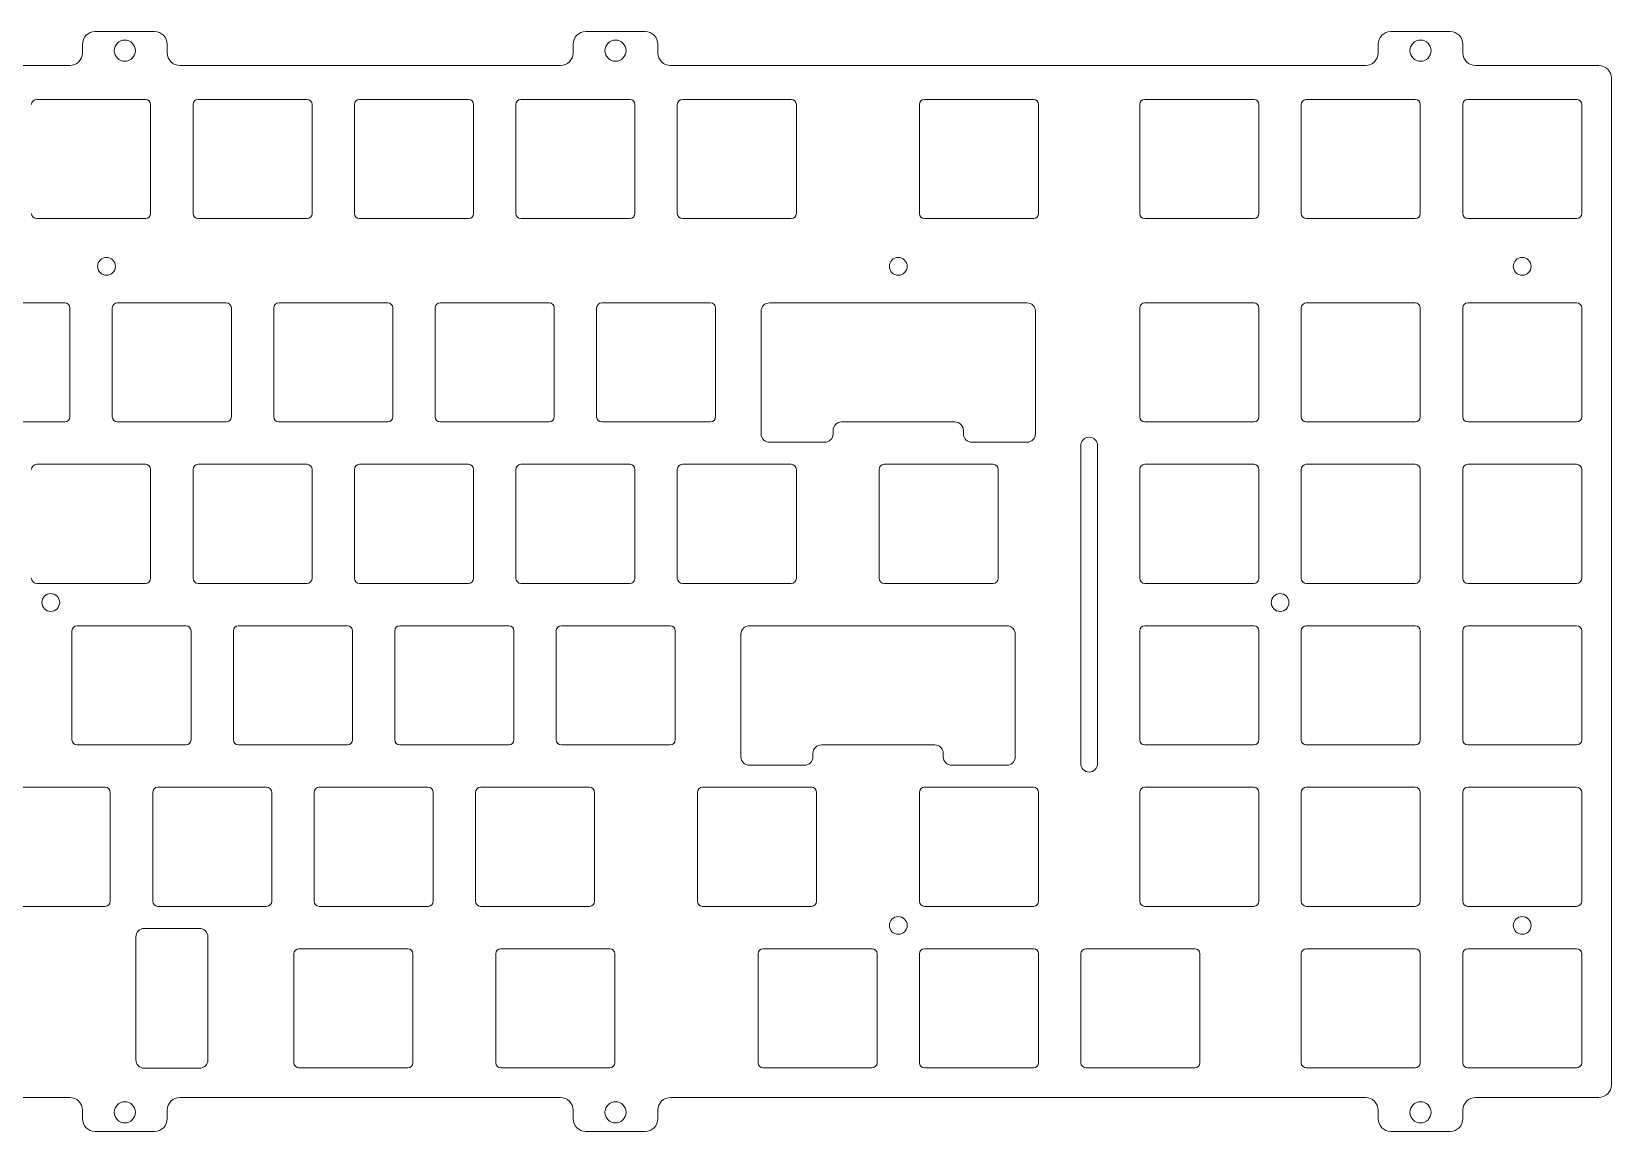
# Model space of a CAD drawing. Header units: millimetres. Extents: x 442 to 793, y 368 to 498.
# Drawn here: x 607 to 793.4, y 368.2 to 498 of the extents above; entities that cross this region are included whole.
import ezdxf

# ---------------------------------------------------------------- set-up
doc = ezdxf.new("R2010")
doc.units = ezdxf.units.MM
doc.layers.add('10', color=7, linetype='Continuous', lineweight=18)

msp = doc.modelspace()

# ---------------------------------------------------------------- linework, layer by layer
at = {"layer": '10', "color": 155, "linetype": 'Continuous', "lineweight": 18}
for p, q in [((614.46207, 497.99446), (621.46207, 497.99446)), ((672.3645, 497.99446), (679.3645, 497.99446)), ((767.3645, 497.99446), (774.3645, 497.99446)), ((612.96207, 495.49445), (612.96207, 496.49445)), ((622.96207, 496.49445), (622.96207, 495.49445)), ((670.86449, 495.49445), (670.86449, 496.49445)), ((680.8645, 496.49445), (680.8645, 495.49445)), ((765.86449, 495.49445), (765.86449, 496.49445)), ((775.8645, 496.49445), (775.8645, 495.49445)), ((611.46483, 493.99445), (565.55965, 493.99445)), ((669.36449, 493.99445), (624.45932, 493.99445)), ((764.36449, 493.99445), (682.3645, 493.99445)), ((791.88862, 493.99445), (777.3645, 493.99445)), ((793.38862, 492.49445), (793.38862, 373.74109)), ((607.55997, 489.99444), (620.40998, 489.99444)), ((621.00998, 489.39445), (621.00998, 476.54444)), ((626.00999, 476.54444), (626.00999, 489.39445)), ((626.60998, 489.99444), (639.45999, 489.99444)), ((640.05999, 489.39445), (640.05999, 476.54444)), ((645.06, 476.54444), (645.06, 489.39445)), ((645.65999, 489.99444), (658.51, 489.99444)), ((659.11, 489.39445), (659.11, 476.54444)), ((664.11001, 476.54444), (664.11001, 489.39445)), ((664.71, 489.99444), (677.56001, 489.99444)), ((678.16001, 489.39445), (678.16001, 476.54444)), ((683.16002, 476.54444), (683.16002, 489.39445)), ((683.76001, 489.99444), (696.61002, 489.99444)), ((697.21002, 489.39445), (697.21002, 476.54444)), ((711.73503, 489.39445), (711.73503, 476.54444)), ((725.18503, 489.99444), (712.33503, 489.99444)), ((725.78503, 476.54444), (725.78503, 489.39445)), ((737.73804, 489.39445), (737.73804, 476.54444)), ((751.18805, 489.99444), (738.33804, 489.99444)), ((751.78804, 476.54444), (751.78804, 489.39445)), ((756.78805, 476.54444), (756.78805, 489.39445)), ((757.38805, 489.99444), (770.23806, 489.99444)), ((770.83805, 489.39445), (770.83805, 476.54444)), ((775.83807, 476.54444), (775.83807, 489.39445)), ((776.43806, 489.99444), (789.28807, 489.99444)), ((789.88806, 489.39445), (789.88806, 476.54444)), ((620.40998, 475.94444), (607.55997, 475.94444)), ((639.45999, 475.94444), (626.60998, 475.94444)), ((658.51, 475.94444), (645.65999, 475.94444)), ((677.56001, 475.94444), (664.71, 475.94444)), ((696.61002, 475.94444), (683.76001, 475.94444)), ((712.33503, 475.94444), (725.18503, 475.94444)), ((738.33804, 475.94444), (751.18805, 475.94444)), ((770.23806, 475.94444), (757.38805, 475.94444)), ((789.28807, 475.94444), (776.43806, 475.94444)), ((598.03497, 465.99283), (610.88497, 465.99283)), ((611.48497, 465.39284), (611.48497, 452.54283)), ((616.48498, 452.54283), (616.48498, 465.39284)), ((617.08498, 465.99283), (629.93498, 465.99283)), ((630.53498, 465.39284), (630.53498, 452.54283)), ((635.53499, 465.39284), (635.53499, 452.54283)), ((648.98499, 465.99283), (636.13499, 465.99283)), ((649.58499, 452.54283), (649.58499, 465.39284)), ((654.585, 452.54283), (654.585, 465.39284)), ((655.185, 465.99283), (668.035, 465.99283)), ((668.635, 465.39284), (668.635, 452.54283)), ((673.63501, 465.39284), (673.63501, 452.54283)), ((687.08501, 465.99283), (674.23501, 465.99283)), ((687.68501, 452.54283), (687.68501, 465.39284)), ((693.04702, 464.99283), (693.04702, 450.53783)), ((724.42301, 465.99283), (694.04702, 465.99283)), ((725.42301, 450.53783), (725.42301, 464.99283)), ((737.73804, 452.54283), (737.73804, 465.39284)), ((738.33804, 465.99283), (751.18805, 465.99283)), ((751.78804, 465.39284), (751.78804, 452.54283)), ((756.78805, 452.54283), (756.78805, 465.39284)), ((757.38805, 465.99283), (770.23806, 465.99283)), ((770.83805, 465.39284), (770.83805, 452.54283)), ((775.83807, 465.39284), (775.83807, 452.54283)), ((789.28807, 465.99283), (776.43806, 465.99283)), ((789.88806, 452.54283), (789.88806, 465.39284)), ((610.88497, 451.94283), (598.03497, 451.94283)), ((629.93498, 451.94283), (617.08498, 451.94283)), ((636.13499, 451.94283), (648.98499, 451.94283)), ((668.035, 451.94283), (655.185, 451.94283)), ((674.23501, 451.94283), (687.08501, 451.94283)), ((702.54702, 451.94283), (715.92301, 451.94283)), ((751.18805, 451.94283), (738.33804, 451.94283)), ((770.23806, 451.94283), (757.38805, 451.94283)), ((776.43806, 451.94283), (789.28807, 451.94283)), ((694.04702, 449.53783), (700.54701, 449.53783)), ((701.54701, 450.53783), (701.54701, 450.94283)), ((716.92301, 450.94283), (716.92301, 450.53783)), ((717.92301, 449.53783), (724.42301, 449.53783)), ((730.76024, 411.64246), (730.76024, 449.14248)), ((732.76024, 449.14248), (732.76024, 411.64246)), ((607.55997, 446.94282), (620.40998, 446.94282)), ((621.00998, 446.34282), (621.00998, 433.49282)), ((626.00999, 433.49282), (626.00999, 446.34282)), ((626.60998, 446.94282), (639.45999, 446.94282)), ((640.05999, 446.34282), (640.05999, 433.49282)), ((645.06, 433.49282), (645.06, 446.34282)), ((645.65999, 446.94282), (658.51, 446.94282)), ((659.11, 446.34282), (659.11, 433.49282)), ((664.11001, 433.49282), (664.11001, 446.34282)), ((664.71, 446.94282), (677.56001, 446.94282)), ((678.16001, 446.34282), (678.16001, 433.49282)), ((683.16002, 433.49282), (683.16002, 446.34282)), ((683.76001, 446.94282), (696.61002, 446.94282)), ((697.21002, 446.34282), (697.21002, 433.49282)), ((706.97303, 433.49282), (706.97303, 446.34282)), ((707.57303, 446.94282), (720.42303, 446.94282)), ((721.02303, 446.34282), (721.02303, 433.49282)), ((737.73804, 433.49282), (737.73804, 446.34282)), ((738.33804, 446.94282), (751.18805, 446.94282)), ((751.78804, 446.34282), (751.78804, 433.49282)), ((756.78805, 433.49282), (756.78805, 446.34282)), ((757.38805, 446.94282), (770.23806, 446.94282)), ((770.83805, 446.34282), (770.83805, 433.49282)), ((775.83807, 433.49282), (775.83807, 446.34282)), ((776.43806, 446.94282), (789.28807, 446.94282)), ((789.88806, 446.34282), (789.88806, 433.49282)), ((620.40998, 432.89282), (607.55997, 432.89282)), ((639.45999, 432.89282), (626.60998, 432.89282)), ((658.51, 432.89282), (645.65999, 432.89282)), ((677.56001, 432.89282), (664.71, 432.89282)), ((696.61002, 432.89282), (683.76001, 432.89282)), ((720.42303, 432.89282), (707.57303, 432.89282)), ((751.18805, 432.89282), (738.33804, 432.89282)), ((770.23806, 432.89282), (757.38805, 432.89282)), ((789.28807, 432.89282), (776.43806, 432.89282)), ((611.72298, 414.44281), (611.72298, 427.29281)), ((612.32298, 427.89281), (625.17298, 427.89281)), ((625.77298, 427.29281), (625.77298, 414.44281)), ((630.77299, 414.44281), (630.77299, 427.29281)), ((631.37299, 427.89281), (644.22299, 427.89281)), ((644.82299, 427.29281), (644.82299, 414.44281)), ((649.823, 414.44281), (649.823, 427.29281)), ((650.423, 427.89281), (663.273, 427.89281)), ((663.873, 427.29281), (663.873, 414.44281)), ((668.87301, 414.44281), (668.87301, 427.29281)), ((669.47301, 427.89281), (682.32301, 427.89281)), ((682.92301, 427.29281), (682.92301, 414.44281)), ((691.66626, 427.89281), (722.04226, 427.89281)), ((737.73804, 414.44281), (737.73804, 427.29281)), ((738.33804, 427.89281), (751.18805, 427.89281)), ((751.78804, 427.29281), (751.78804, 414.44281)), ((756.78805, 427.29281), (756.78805, 414.44281)), ((770.23806, 427.89281), (757.38805, 427.89281)), ((770.83805, 414.44281), (770.83805, 427.29281)), ((775.83807, 427.29281), (775.83807, 414.44281)), ((789.28807, 427.89281), (776.43806, 427.89281)), ((789.88806, 414.44281), (789.88806, 427.29281)), ((690.66626, 412.43781), (690.66626, 426.89281)), ((723.04226, 426.89281), (723.04226, 412.43781)), ((625.17298, 413.84281), (612.32298, 413.84281)), ((644.22299, 413.84281), (631.37299, 413.84281)), ((663.273, 413.84281), (650.423, 413.84281)), ((682.32301, 413.84281), (669.47301, 413.84281)), ((699.16626, 412.84281), (699.16626, 412.43781)), ((713.54226, 413.84281), (700.16626, 413.84281)), ((714.54226, 412.43781), (714.54226, 412.84281)), ((751.18805, 413.84281), (738.33804, 413.84281)), ((757.38805, 413.84281), (770.23806, 413.84281)), ((776.43806, 413.84281), (789.28807, 413.84281)), ((698.16626, 411.43781), (691.66626, 411.43781)), ((722.04226, 411.43781), (715.54226, 411.43781)), ((602.79797, 408.8428), (615.64797, 408.8428)), ((621.84798, 408.8428), (634.69798, 408.8428)), ((640.89799, 408.8428), (653.74799, 408.8428)), ((672.798, 408.8428), (659.948, 408.8428)), ((686.14102, 408.8428), (698.99102, 408.8428)), ((712.33503, 408.8428), (725.18503, 408.8428)), ((738.33804, 408.8428), (751.18805, 408.8428)), ((757.38805, 408.8428), (770.23806, 408.8428)), ((789.28807, 408.8428), (776.43806, 408.8428)), ((616.24797, 408.2428), (616.24797, 395.3928)), ((621.24798, 395.3928), (621.24798, 408.2428)), ((635.29798, 408.2428), (635.29798, 395.3928)), ((640.29799, 395.3928), (640.29799, 408.2428)), ((654.34799, 408.2428), (654.34799, 395.3928)), ((659.348, 408.2428), (659.348, 395.3928)), ((673.398, 395.3928), (673.398, 408.2428)), ((685.54102, 395.3928), (685.54102, 408.2428)), ((699.59102, 408.2428), (699.59102, 395.3928)), ((711.73503, 395.3928), (711.73503, 408.2428)), ((725.78503, 408.2428), (725.78503, 395.3928)), ((737.73804, 395.3928), (737.73804, 408.2428)), ((751.78804, 408.2428), (751.78804, 395.3928)), ((756.78805, 395.3928), (756.78805, 408.2428)), ((770.83805, 408.2428), (770.83805, 395.3928)), ((775.83807, 408.2428), (775.83807, 395.3928)), ((789.88806, 395.3928), (789.88806, 408.2428)), ((615.64797, 394.7928), (602.79797, 394.7928)), ((634.69798, 394.7928), (621.84798, 394.7928)), ((653.74799, 394.7928), (640.89799, 394.7928)), ((659.948, 394.7928), (672.798, 394.7928)), ((698.99102, 394.7928), (686.14102, 394.7928)), ((725.18503, 394.7928), (712.33503, 394.7928)), ((751.18805, 394.7928), (738.33804, 394.7928)), ((770.23806, 394.7928), (757.38805, 394.7928)), ((776.43806, 394.7928), (789.28807, 394.7928)), ((626.76371, 392.1979), (620.26371, 392.1979)), ((619.26371, 391.1979), (619.26371, 376.6979)), ((627.76371, 376.6979), (627.76371, 391.1979)), ((638.51499, 389.79289), (651.36499, 389.79289)), ((662.329, 389.79289), (675.17901, 389.79289)), ((706.13502, 389.79289), (693.28502, 389.79289)), ((725.18503, 389.79289), (712.33503, 389.79289)), ((731.38504, 389.79289), (744.23504, 389.79289)), ((770.23806, 389.79289), (757.38805, 389.79289)), ((776.43806, 389.79289), (789.28807, 389.79289)), ((637.91499, 376.34289), (637.91499, 389.19289)), ((651.96499, 389.19289), (651.96499, 376.34289)), ((661.729, 376.34289), (661.729, 389.19289)), ((675.779, 389.19289), (675.779, 376.34289)), ((692.68502, 389.19289), (692.68502, 376.34289)), ((706.73502, 376.34289), (706.73502, 389.19289)), ((711.73503, 389.19289), (711.73503, 376.34289)), ((725.78503, 376.34289), (725.78503, 389.19289)), ((730.78504, 376.34289), (730.78504, 389.19289)), ((744.83504, 389.19289), (744.83504, 376.34289)), ((756.78805, 389.19289), (756.78805, 376.34289)), ((770.83805, 376.34289), (770.83805, 389.19289)), ((775.83807, 376.34289), (775.83807, 389.19289)), ((789.88806, 389.19289), (789.88806, 376.34289)), ((620.26371, 375.6979), (626.76371, 375.6979)), ((651.36499, 375.74289), (638.51499, 375.74289)), ((675.17901, 375.74289), (662.329, 375.74289)), ((693.28502, 375.74289), (706.13502, 375.74289)), ((712.33503, 375.74289), (725.18503, 375.74289)), ((744.23504, 375.74289), (731.38504, 375.74289)), ((757.38805, 375.74289), (770.23806, 375.74289)), ((789.28807, 375.74289), (776.43806, 375.74289)), ((611.46452, 372.24109), (565.55965, 372.24109)), ((669.36449, 372.24109), (624.45963, 372.24109)), ((764.36449, 372.24109), (682.3645, 372.24109)), ((791.88862, 372.24109), (777.3645, 372.24109)), ((612.96207, 370.74109), (612.96207, 369.74109)), ((622.96207, 369.74109), (622.96207, 370.74109)), ((670.86449, 370.74109), (670.86449, 369.74109)), ((680.8645, 369.74109), (680.8645, 370.74109)), ((765.86449, 369.74109), (765.86449, 370.74109)), ((775.8645, 370.74109), (775.8645, 369.74109)), ((621.46207, 368.24109), (614.46207, 368.24109)), ((679.3645, 368.24109), (672.3645, 368.24109)), ((774.3645, 368.24109), (767.3645, 368.24109))]:
    msp.add_line(p, q, dxfattribs=at)
for centre, radius in [((617.96207, 495.74446), 1.25), ((675.8645, 495.74446), 1.25), ((770.8645, 495.74446), 1.25), ((615.79569, 470.29746), 1.05), ((709.23573, 470.29746), 1.05), ((782.86378, 470.29746), 1.05), ((609.22369, 430.64234), 1.05), ((754.28876, 430.64234), 1.05), ((709.23575, 392.54242), 1.05), ((782.86378, 392.54242), 1.05), ((617.96207, 370.49109), 1.25), ((675.8645, 370.49109), 1.25), ((770.8645, 370.49109), 1.25)]:
    msp.add_circle(centre, radius, dxfattribs=at)
for centre, radius, start, end in [((614.46207, 496.49445), 1.5, 90, 180), ((621.46207, 496.49445), 1.5, 0, 90), ((672.3645, 496.49445), 1.5, 90, 180), ((679.3645, 496.49445), 1.5, 0, 90), ((767.3645, 496.49445), 1.5, 90, 180), ((774.3645, 496.49445), 1.5, 0, 90), ((611.46207, 495.49445), 1.5, 270, 0), ((624.46208, 495.49445), 1.5, 180, 270), ((669.36449, 495.49445), 1.5, 270, 0), ((682.3645, 495.49445), 1.5, 180, 270), ((764.36449, 495.49445), 1.5, 270, 360), ((777.3645, 495.49445), 1.5, 180, 270), ((791.88862, 492.49445), 1.5, 0, 90), ((607.55997, 489.39445), 0.6, 90, 180), ((620.40998, 489.39445), 0.6, 360, 90), ((626.60998, 489.39445), 0.6, 90, 180), ((639.45999, 489.39445), 0.6, 0, 90), ((645.65999, 489.39445), 0.6, 90, 180), ((658.51, 489.39445), 0.6, 0, 90), ((664.71, 489.39445), 0.6, 90, 180), ((677.56001, 489.39445), 0.6, 0, 90), ((683.76001, 489.39445), 0.6, 90, 180), ((696.61002, 489.39445), 0.6, 0, 90), ((712.33503, 489.39445), 0.6, 90, 180), ((725.18503, 489.39445), 0.6, 0, 90), ((738.33804, 489.39445), 0.6, 90, 180), ((751.18805, 489.39445), 0.6, 0, 90), ((757.38805, 489.39445), 0.6, 90, 180), ((770.23806, 489.39445), 0.6, 0, 90), ((776.43806, 489.39445), 0.6, 90, 180), ((789.28807, 489.39445), 0.6, 0, 90), ((607.55997, 476.54444), 0.6, 180, 270), ((620.40998, 476.54444), 0.6, 270, 0), ((626.60998, 476.54444), 0.6, 180, 270), ((639.45999, 476.54444), 0.6, 270, 0), ((645.65999, 476.54444), 0.6, 180, 270), ((658.51, 476.54444), 0.6, 270, 0), ((664.71, 476.54444), 0.6, 180, 270), ((677.56001, 476.54444), 0.6, 270, 0), ((683.76001, 476.54444), 0.6, 180, 270), ((696.61002, 476.54444), 0.6, 270, 0), ((712.33503, 476.54444), 0.6, 180, 270), ((725.18503, 476.54444), 0.6, 270, 0), ((738.33804, 476.54444), 0.6, 180, 270), ((751.18805, 476.54444), 0.6, 270, 360), ((757.38805, 476.54444), 0.6, 180, 270), ((770.23806, 476.54444), 0.6, 270, 360), ((776.43806, 476.54444), 0.6, 180, 270), ((789.28807, 476.54444), 0.6, 270, 0), ((610.88497, 465.39284), 0.6, 360, 90), ((617.08498, 465.39284), 0.6, 90, 180), ((629.93498, 465.39284), 0.6, 0, 90), ((636.13499, 465.39284), 0.6, 90, 180), ((648.98499, 465.39284), 0.6, 0, 90), ((655.185, 465.39284), 0.6, 90, 180), ((668.035, 465.39284), 0.6, 360, 90), ((674.23501, 465.39284), 0.6, 90, 180), ((687.08501, 465.39284), 0.6, 0, 90), ((694.04702, 464.99283), 1, 90, 180), ((724.42301, 464.99283), 1, 0, 90), ((738.33804, 465.39284), 0.6, 90, 180), ((751.18805, 465.39284), 0.6, 0, 90), ((757.38805, 465.39284), 0.6, 90, 180), ((770.23806, 465.39284), 0.6, 0, 90), ((776.43806, 465.39284), 0.6, 90, 180), ((789.28807, 465.39284), 0.6, 0, 90), ((610.88497, 452.54283), 0.6, 270, 360), ((617.08498, 452.54283), 0.6, 180, 270), ((629.93498, 452.54283), 0.6, 270, 0), ((636.13499, 452.54283), 0.6, 180, 270), ((648.98499, 452.54283), 0.6, 270, 0), ((655.185, 452.54283), 0.6, 180, 270), ((668.035, 452.54283), 0.6, 270, 0), ((674.23501, 452.54283), 0.6, 180, 270), ((687.08501, 452.54283), 0.6, 270, 360), ((702.54702, 450.94283), 1, 90, 180), ((715.92301, 450.94283), 1, 0, 90), ((738.33804, 452.54283), 0.6, 180, 270), ((751.18805, 452.54283), 0.6, 270, 360), ((757.38805, 452.54283), 0.6, 180, 270), ((770.23806, 452.54283), 0.6, 270, 0), ((776.43806, 452.54283), 0.6, 180, 270), ((789.28807, 452.54283), 0.6, 270, 0), ((694.04702, 450.53783), 1, 180, 270), ((700.54701, 450.53783), 1, 270, 360), ((717.92301, 450.53783), 1, 180, 270), ((724.42301, 450.53783), 1, 270, 360), ((731.76024, 449.14248), 1, 0, 180), ((607.55997, 446.34282), 0.6, 90, 180), ((620.40998, 446.34282), 0.6, 360, 90), ((626.60998, 446.34282), 0.6, 90, 180), ((639.45999, 446.34282), 0.6, 0, 90), ((645.65999, 446.34282), 0.6, 90, 180), ((658.51, 446.34282), 0.6, 360, 90), ((664.71, 446.34282), 0.6, 90, 180), ((677.56001, 446.34282), 0.6, 0, 90), ((683.76001, 446.34282), 0.6, 90, 180), ((696.61002, 446.34282), 0.6, 0, 90), ((707.57303, 446.34282), 0.6, 90, 180), ((720.42303, 446.34282), 0.6, 0, 90), ((738.33804, 446.34282), 0.6, 90, 180), ((751.18805, 446.34282), 0.6, 0, 90), ((757.38805, 446.34282), 0.6, 90, 180), ((770.23806, 446.34282), 0.6, 0, 90), ((776.43806, 446.34282), 0.6, 90, 180), ((789.28807, 446.34282), 0.6, 0, 90), ((607.55997, 433.49282), 0.6, 180, 270), ((620.40998, 433.49282), 0.6, 270, 0), ((626.60998, 433.49282), 0.6, 180, 270), ((639.45999, 433.49282), 0.6, 270, 0), ((645.65999, 433.49282), 0.6, 180, 270), ((658.51, 433.49282), 0.6, 270, 0), ((664.71, 433.49282), 0.6, 180, 270), ((677.56001, 433.49282), 0.6, 270, 360), ((683.76001, 433.49282), 0.6, 180, 270), ((696.61002, 433.49282), 0.6, 270, 360), ((707.57303, 433.49282), 0.6, 180, 270), ((720.42303, 433.49282), 0.6, 270, 360), ((738.33804, 433.49282), 0.6, 180, 270), ((751.18805, 433.49282), 0.6, 270, 0), ((757.38805, 433.49282), 0.6, 180, 270), ((770.23806, 433.49282), 0.6, 270, 0), ((776.43806, 433.49282), 0.6, 180, 270), ((789.28807, 433.49282), 0.6, 270, 0), ((612.32298, 427.29281), 0.6, 90, 180), ((625.17298, 427.29281), 0.6, 360, 90), ((631.37299, 427.29281), 0.6, 90, 180), ((644.22299, 427.29281), 0.6, 0, 90), ((650.423, 427.29281), 0.6, 90, 180), ((663.273, 427.29281), 0.6, 0, 90), ((669.47301, 427.29281), 0.6, 90, 180), ((682.32301, 427.29281), 0.6, 360, 90), ((691.66626, 426.89281), 1, 90, 180), ((722.04226, 426.89281), 1, 360, 90), ((738.33804, 427.29281), 0.6, 90, 180), ((751.18805, 427.29281), 0.6, 360, 90), ((757.38805, 427.29281), 0.6, 90, 180), ((770.23806, 427.29281), 0.6, 0, 90), ((776.43806, 427.29281), 0.6, 90, 180), ((789.28807, 427.29281), 0.6, 0, 90), ((612.32298, 414.44281), 0.6, 180, 270), ((625.17298, 414.44281), 0.6, 270, 0), ((631.37299, 414.44281), 0.6, 180, 270), ((644.22299, 414.44281), 0.6, 270, 0), ((650.423, 414.44281), 0.6, 180, 270), ((663.273, 414.44281), 0.6, 270, 0), ((669.47301, 414.44281), 0.6, 180, 270), ((682.32301, 414.44281), 0.6, 270, 0), ((738.33804, 414.44281), 0.6, 180, 270), ((751.18805, 414.44281), 0.6, 270, 360), ((757.38805, 414.44281), 0.6, 180, 270), ((770.23806, 414.44281), 0.6, 270, 0), ((776.43806, 414.44281), 0.6, 180, 270), ((789.28807, 414.44281), 0.6, 270, 0), ((691.66626, 412.43781), 1, 180, 270), ((698.16626, 412.43781), 1, 270, 0), ((700.16626, 412.84281), 1, 90, 180), ((713.54226, 412.84281), 1, 0, 90), ((715.54226, 412.43781), 1, 180, 270), ((722.04226, 412.43781), 1, 270, 360), ((731.76024, 411.64246), 1, 180, 0), ((615.64797, 408.2428), 0.6, 360, 90), ((621.84798, 408.2428), 0.6, 90, 180), ((634.69798, 408.2428), 0.6, 0, 90), ((640.89799, 408.2428), 0.6, 90, 180), ((653.74799, 408.2428), 0.6, 0, 90), ((659.948, 408.2428), 0.6, 90, 180), ((672.798, 408.2428), 0.6, 0, 90), ((686.14102, 408.2428), 0.6, 90, 180), ((698.99102, 408.2428), 0.6, 0, 90), ((712.33503, 408.2428), 0.6, 90, 180), ((725.18503, 408.2428), 0.6, 0, 90), ((738.33804, 408.2428), 0.6, 90, 180), ((751.18805, 408.2428), 0.6, 0, 90), ((757.38805, 408.2428), 0.6, 90, 180), ((770.23806, 408.2428), 0.6, 0, 90), ((776.43806, 408.2428), 0.6, 90, 180), ((789.28807, 408.2428), 0.6, 0, 90), ((615.64797, 395.3928), 0.6, 270, 0), ((621.84798, 395.3928), 0.6, 180, 270), ((634.69798, 395.3928), 0.6, 270, 0), ((640.89799, 395.3928), 0.6, 180, 270), ((653.74799, 395.3928), 0.6, 270, 0), ((659.948, 395.3928), 0.6, 180, 270), ((672.798, 395.3928), 0.6, 270, 360), ((686.14102, 395.3928), 0.6, 180, 270), ((698.99102, 395.3928), 0.6, 270, 0), ((712.33503, 395.3928), 0.6, 180, 270), ((725.18503, 395.3928), 0.6, 270, 0), ((738.33804, 395.3928), 0.6, 180, 270), ((751.18805, 395.3928), 0.6, 270, 0), ((757.38805, 395.3928), 0.6, 180, 270), ((770.23806, 395.3928), 0.6, 270, 0), ((776.43806, 395.3928), 0.6, 180, 270), ((789.28807, 395.3928), 0.6, 270, 0), ((620.26371, 391.1979), 1, 90, 180), ((626.76371, 391.1979), 1, 0, 90), ((638.51499, 389.19289), 0.6, 90, 180), ((651.36499, 389.19289), 0.6, 0, 90), ((662.329, 389.19289), 0.6, 90, 180), ((675.17901, 389.19289), 0.6, 0, 90), ((693.28502, 389.19289), 0.6, 90, 180), ((706.13502, 389.19289), 0.6, 0, 90), ((712.33503, 389.19289), 0.6, 90, 180), ((725.18503, 389.19289), 0.6, 0, 90), ((731.38504, 389.19289), 0.6, 90, 180), ((744.23504, 389.19289), 0.6, 0, 90), ((757.38805, 389.19289), 0.6, 90, 180), ((770.23806, 389.19289), 0.6, 0, 90), ((776.43806, 389.19289), 0.6, 90, 180), ((789.28807, 389.19289), 0.6, 0, 90), ((620.26371, 376.6979), 1, 180, 270), ((626.76371, 376.6979), 1, 270, 0), ((638.51499, 376.34289), 0.6, 180, 270), ((651.36499, 376.34289), 0.6, 270, 0), ((662.329, 376.34289), 0.6, 180, 270), ((675.17901, 376.34289), 0.6, 270, 0), ((693.28502, 376.34289), 0.6, 180, 270), ((706.13502, 376.34289), 0.6, 270, 360), ((712.33503, 376.34289), 0.6, 180, 270), ((725.18503, 376.34289), 0.6, 270, 0), ((731.38504, 376.34289), 0.6, 180, 270), ((744.23504, 376.34289), 0.6, 270, 0), ((757.38805, 376.34289), 0.6, 180, 270), ((770.23806, 376.34289), 0.6, 270, 360), ((776.43806, 376.34289), 0.6, 180, 270), ((789.28807, 376.34289), 0.6, 270, 0), ((791.88862, 373.74109), 1.5, 270, 0), ((611.46207, 370.74109), 1.5, 0, 90), ((624.46208, 370.74109), 1.5, 90, 180), ((669.36449, 370.74109), 1.5, 0, 90), ((682.3645, 370.74109), 1.5, 90, 180), ((764.36449, 370.74109), 1.5, 0, 90), ((777.3645, 370.74109), 1.5, 90, 180), ((614.46207, 369.74109), 1.5, 180, 270), ((621.46207, 369.74109), 1.5, 270, 0), ((672.3645, 369.74109), 1.5, 180, 270), ((679.3645, 369.74109), 1.5, 270, 0), ((767.3645, 369.74109), 1.5, 180, 270), ((774.3645, 369.74109), 1.5, 270, 0)]:
    msp.add_arc(centre, radius, start, end, dxfattribs=at)

doc.saveas('drawing.dxf')
